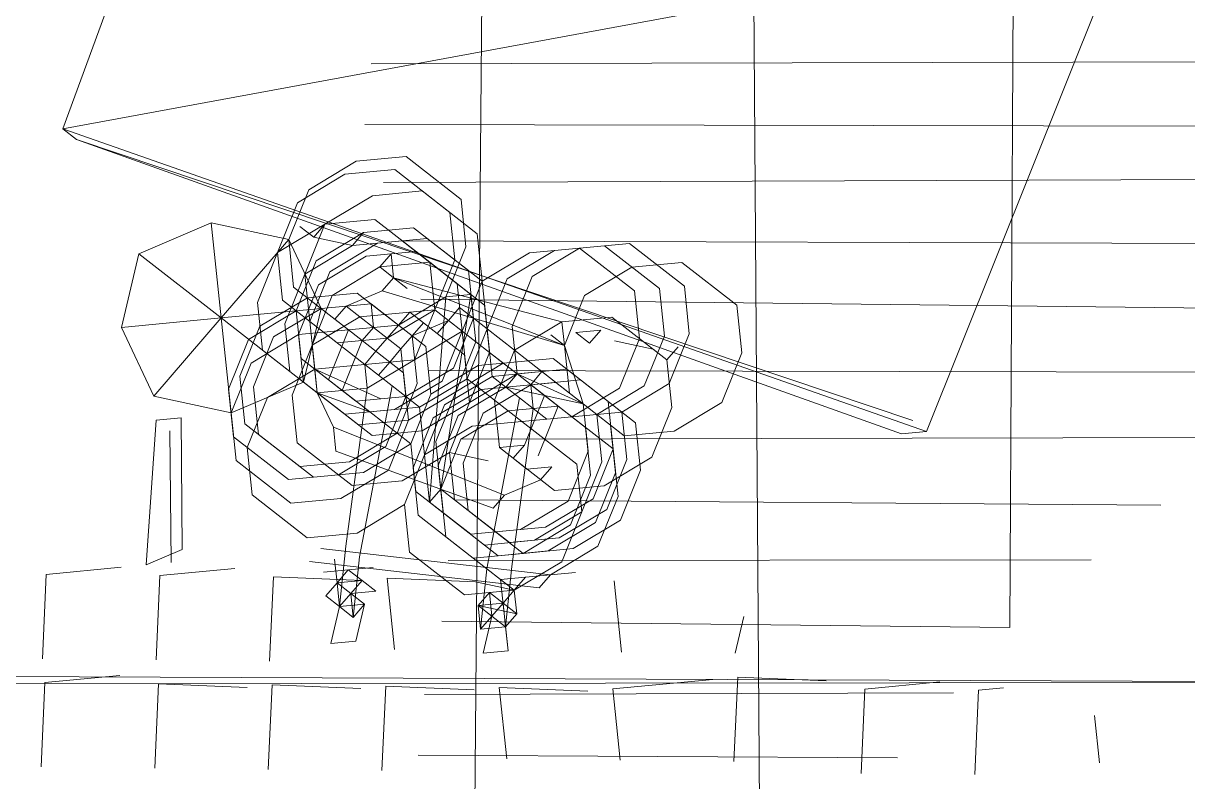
# Paper-space layout '01 Roof Support Layout' of a CAD drawing. Header units: millimetres. Extents: x 5 to 415, y 7 to 290.
# Drawn here: x 122.051 to 126.245, y 126.633 to 129.366 of the extents above; entities that cross this region are included whole.
import ezdxf

# ---------------------------------------------------------------- set-up
doc = ezdxf.new("R2010")
doc.units = ezdxf.units.MM
doc.layers.add('GA_REFERENCE', color=253, linetype='Continuous')

# ---------------------------------------------------------------- blocks, each defined once
blk = doc.blocks.new('SHEET_01_ROOF')
at = {"layer": 'GA_REFERENCE', "lineweight": 5}
for p, q in [((124.6684, 131.3792), (124.7043, 126.2398)), ((125.6259, 131.3399), (125.6042, 127.1891)), ((123.7198, 131.3329), (123.67, 125.71)), ((122.8652, 130.8201), (122.1938, 128.9848)), ((122.1938, 128.9848), (122.8652, 130.8201)), ((122.8652, 130.8201), (122.1938, 128.9848)), ((126.0245, 129.6921), (122.1938, 128.9848)), ((126.0245, 129.6921), (122.1938, 128.9848)), ((125.3037, 127.8954), (126.0245, 129.6921)), ((125.3037, 127.8954), (126.0245, 129.6921)), ((125.3037, 127.8954), (126.0245, 129.6921)), ((127.5255, 129.2287), (123.3044, 129.2193)), ((127.323, 128.9935), (123.2817, 129.0011)), ((122.1938, 128.9848), (122.2433, 128.9463)), ((125.3037, 127.8954), (122.1938, 128.9848)), ((122.1938, 128.9848), (125.3037, 127.8954)), ((122.1938, 128.9848), (122.2433, 128.9463)), ((122.2433, 128.9463), (125.2138, 127.8869)), ((125.2138, 127.8869), (122.2433, 128.9463)), ((122.2433, 128.9463), (125.2543, 127.9339)), ((122.2433, 128.9463), (125.2138, 127.8869)), ((123.2501, 128.8685), (123.0792, 128.7659)), ((123.43, 128.8854), (123.2501, 128.8685)), ((123.6277, 128.7312), (123.43, 128.8854)), ((123.3895, 128.8384), (123.2096, 128.8214)), ((123.5872, 128.6842), (123.3895, 128.8384)), ((123.2096, 128.8214), (123.0387, 128.7188)), ((127.161, 128.8053), (123.349, 128.7913)), ((123.0792, 128.7659), (123.0071, 128.5862)), ((123.3085, 128.7443), (123.1376, 128.6417)), ((123.3085, 128.7443), (123.1376, 128.6417)), ((123.3085, 128.7443), (123.1376, 128.6417)), ((123.3085, 128.7443), (123.1376, 128.6417)), ((123.3085, 128.7443), (123.1376, 128.6417)), ((123.4883, 128.7613), (123.3085, 128.7443)), ((123.4883, 128.7613), (123.3085, 128.7443)), ((123.4883, 128.7613), (123.3085, 128.7443)), ((123.4883, 128.7613), (123.3085, 128.7443)), ((123.4883, 128.7613), (123.3085, 128.7443)), ((123.686, 128.6071), (123.4883, 128.7613)), ((123.686, 128.6071), (123.4883, 128.7613)), ((123.686, 128.6071), (123.4883, 128.7613)), ((123.686, 128.6071), (123.4883, 128.7613)), ((123.686, 128.6071), (123.4883, 128.7613)), ((123.0387, 128.7188), (122.9666, 128.5392)), ((123.6455, 128.56), (123.6277, 128.7312)), ((123.3174, 128.6587), (123.1376, 128.6417)), ((123.5151, 128.5045), (123.3174, 128.6587)), ((123.605, 128.513), (123.5872, 128.6842)), ((122.7285, 128.6463), (122.4677, 128.5353)), ((123.0071, 128.5862), (122.7285, 128.6463)), ((122.7285, 128.6463), (122.7641, 128.304)), ((122.7641, 128.304), (122.7285, 128.6463)), ((123.1376, 128.6417), (122.9666, 128.5392)), ((123.0971, 128.5946), (123.0476, 128.6332)), ((123.1376, 128.6417), (123.0655, 128.462)), ((123.1376, 128.6417), (123.0655, 128.462)), ((123.1376, 128.6417), (123.0655, 128.462)), ((123.1376, 128.6417), (123.0655, 128.462)), ((123.1376, 128.6417), (123.0655, 128.462)), ((123.1376, 128.6417), (123.0971, 128.5946)), ((123.4568, 128.6286), (123.2769, 128.6117)), ((123.6544, 128.4744), (123.4568, 128.6286)), ((122.7641, 128.304), (123.0071, 128.5862)), ((122.7641, 128.304), (123.0071, 128.5862)), ((123.0071, 128.5862), (123.025, 128.415)), ((123.0071, 128.5862), (123.1238, 128.3379)), ((123.2364, 128.5646), (123.0971, 128.5946)), ((123.2769, 128.6117), (123.106, 128.5091)), ((123.3264, 128.5731), (123.1554, 128.4705)), ((123.3264, 128.5731), (123.1554, 128.4705)), ((123.2769, 128.6117), (123.2364, 128.5646)), ((123.4163, 128.5816), (123.2364, 128.5646)), ((123.4163, 128.5816), (123.2364, 128.5646)), ((123.4163, 128.5816), (123.2364, 128.5646)), ((123.4163, 128.5816), (123.2364, 128.5646)), ((123.4163, 128.5816), (123.2364, 128.5646)), ((123.4163, 128.5816), (123.2364, 128.5646)), ((123.4163, 128.5816), (123.2364, 128.5646)), ((123.4163, 128.5816), (123.2364, 128.5646)), ((123.4163, 128.5816), (123.2364, 128.5646)), ((123.4163, 128.5816), (123.2364, 128.5646)), ((123.4163, 128.5816), (123.2364, 128.5646)), ((123.5062, 128.5901), (123.3264, 128.5731)), ((123.5062, 128.5901), (123.3264, 128.5731)), ((126.9585, 128.5702), (123.4163, 128.5816)), ((123.6139, 128.4274), (123.4163, 128.5816)), ((123.6139, 128.4274), (123.4163, 128.5816)), ((123.6139, 128.4274), (123.4163, 128.5816)), ((123.6139, 128.4274), (123.4163, 128.5816)), ((123.6139, 128.4274), (123.4163, 128.5816)), ((123.6139, 128.4274), (123.4163, 128.5816)), ((123.6139, 128.4274), (123.4163, 128.5816)), ((123.6139, 128.4274), (123.4163, 128.5816)), ((123.6139, 128.4274), (123.4163, 128.5816)), ((123.6139, 128.4274), (123.4163, 128.5816)), ((123.6139, 128.4274), (123.4163, 128.5816)), ((123.7038, 128.4359), (123.5062, 128.5901)), ((123.7038, 128.4359), (123.5062, 128.5901)), ((123.7038, 128.4359), (123.686, 128.6071)), ((123.7038, 128.4359), (123.686, 128.6071)), ((123.7038, 128.4359), (123.686, 128.6071)), ((123.7038, 128.4359), (123.686, 128.6071)), ((123.7038, 128.4359), (123.686, 128.6071)), ((124.2344, 128.5724), (124.0546, 128.5554)), ((124.2344, 128.5724), (124.0546, 128.5554)), ((124.2344, 128.5724), (124.0546, 128.5554)), ((124.432, 128.4182), (124.2344, 128.5724)), ((124.432, 128.4182), (124.2344, 128.5724)), ((124.432, 128.4182), (124.2344, 128.5724)), ((122.4045, 128.27), (122.4677, 128.5353)), ((122.4677, 128.5353), (122.7641, 128.304)), ((122.4677, 128.5353), (122.7641, 128.304)), ((122.9666, 128.5392), (122.8946, 128.3595)), ((122.9666, 128.5392), (122.9845, 128.368)), ((123.2364, 128.5646), (123.0655, 128.462)), ((123.2364, 128.5646), (123.0655, 128.462)), ((123.2364, 128.5646), (123.0655, 128.462)), ((123.2364, 128.5646), (123.0655, 128.462)), ((123.2364, 128.5646), (123.0655, 128.462)), ((123.2364, 128.5646), (123.0655, 128.462)), ((123.2364, 128.5646), (123.0655, 128.462)), ((123.2364, 128.5646), (123.0655, 128.462)), ((123.2364, 128.5646), (123.0655, 128.462)), ((123.2364, 128.5646), (123.0655, 128.462)), ((123.2364, 128.5646), (123.0655, 128.462)), ((123.4657, 128.543), (123.2858, 128.526)), ((123.4657, 128.543), (123.2858, 128.526)), ((123.4657, 128.543), (123.2858, 128.526)), ((123.4657, 128.543), (123.2858, 128.526)), ((123.4657, 128.543), (123.2858, 128.526)), ((123.4657, 128.543), (123.2858, 128.526)), ((123.4657, 128.543), (123.2858, 128.526)), ((123.4657, 128.543), (123.2858, 128.526)), ((123.3758, 128.5346), (123.3352, 128.4875)), ((123.3846, 128.4489), (123.3758, 128.5346)), ((123.6633, 128.3888), (123.4657, 128.543)), ((123.6633, 128.3888), (123.4657, 128.543)), ((123.6633, 128.3888), (123.4657, 128.543)), ((123.6633, 128.3888), (123.4657, 128.543)), ((123.6633, 128.3888), (123.4657, 128.543)), ((123.6633, 128.3888), (123.4657, 128.543)), ((123.6633, 128.3888), (123.4657, 128.543)), ((123.6633, 128.3888), (123.4657, 128.543)), ((123.5734, 128.3804), (123.6455, 128.56)), ((123.8747, 128.5384), (123.7038, 128.4359)), ((123.9646, 128.5469), (123.7937, 128.4444)), ((124.0546, 128.5554), (123.8747, 128.5384)), ((124.0546, 128.5554), (123.8837, 128.4528)), ((124.0546, 128.5554), (123.8837, 128.4528)), ((124.0546, 128.5554), (123.8837, 128.4528)), ((124.1445, 128.5639), (123.9646, 128.5469)), ((124.2522, 128.4012), (124.0546, 128.5554)), ((124.3421, 128.4097), (124.1445, 128.5639)), ((123.106, 128.5091), (123.0339, 128.3294)), ((123.2858, 128.526), (123.1149, 128.4235)), ((123.2858, 128.526), (123.1149, 128.4235)), ((123.2858, 128.526), (123.1149, 128.4235)), ((123.2858, 128.526), (123.1149, 128.4235)), ((123.2858, 128.526), (123.1149, 128.4235)), ((123.2858, 128.526), (123.1149, 128.4235)), ((123.2858, 128.526), (123.1149, 128.4235)), ((123.2858, 128.526), (123.1149, 128.4235)), ((123.3352, 128.4875), (123.1643, 128.3849)), ((123.5151, 128.5045), (123.3352, 128.4875)), ((123.3352, 128.4875), (123.3846, 128.4489)), ((123.5329, 128.3333), (123.5151, 128.5045)), ((123.7127, 128.3503), (123.5151, 128.5045)), ((123.5329, 128.3333), (123.605, 128.513)), ((124.4231, 128.5038), (124.2433, 128.4868)), ((124.6208, 128.3496), (124.4231, 128.5038)), ((123.0655, 128.462), (122.9934, 128.2824)), ((123.0655, 128.462), (122.9934, 128.2824)), ((123.0655, 128.462), (122.9934, 128.2824)), ((123.0655, 128.462), (122.9934, 128.2824)), ((123.0655, 128.462), (122.9934, 128.2824)), ((123.0655, 128.462), (122.9934, 128.2824)), ((123.0655, 128.462), (122.9934, 128.2824)), ((123.0655, 128.462), (122.9934, 128.2824)), ((123.0655, 128.462), (122.9934, 128.2824)), ((123.0655, 128.462), (122.9934, 128.2824)), ((123.0655, 128.462), (122.9934, 128.2824)), ((123.0655, 128.462), (123.0833, 128.2908)), ((123.0655, 128.462), (123.0833, 128.2908)), ((123.0655, 128.462), (123.0833, 128.2908)), ((123.0655, 128.462), (123.0833, 128.2908)), ((123.0655, 128.462), (123.0833, 128.2908)), ((123.1554, 128.4705), (123.0833, 128.2908)), ((123.1554, 128.4705), (123.0833, 128.2908)), ((123.3441, 128.4019), (123.3846, 128.4489)), ((123.3846, 128.4489), (123.4341, 128.4104)), ((124.0003, 128.2046), (123.3846, 128.4489)), ((123.9914, 128.2902), (123.3846, 128.4489)), ((123.6722, 128.3033), (123.6544, 128.4744)), ((123.8837, 128.4528), (123.8116, 128.2732)), ((123.8837, 128.4528), (123.8116, 128.2732)), ((123.8837, 128.4528), (123.8116, 128.2732)), ((124.2433, 128.4868), (124.0724, 128.3842)), ((123.025, 128.415), (123.2227, 128.2608)), ((123.1149, 128.4235), (123.0428, 128.2438)), ((123.1149, 128.4235), (123.0428, 128.2438)), ((123.1149, 128.4235), (123.0428, 128.2438)), ((123.1149, 128.4235), (123.0428, 128.2438)), ((123.1149, 128.4235), (123.0428, 128.2438)), ((123.1149, 128.4235), (123.0428, 128.2438)), ((123.1149, 128.4235), (123.0428, 128.2438)), ((123.1149, 128.4235), (123.0428, 128.2438)), ((123.6317, 128.2562), (123.6139, 128.4274)), ((123.6317, 128.2562), (123.6139, 128.4274)), ((123.6317, 128.2562), (123.6139, 128.4274)), ((123.6317, 128.2562), (123.6139, 128.4274)), ((123.6317, 128.2562), (123.6139, 128.4274)), ((123.6317, 128.2562), (123.6139, 128.4274)), ((123.6317, 128.2562), (123.6139, 128.4274)), ((123.6317, 128.2562), (123.6139, 128.4274)), ((123.6317, 128.2562), (123.6139, 128.4274)), ((123.6317, 128.2562), (123.6139, 128.4274)), ((123.6317, 128.2562), (123.6139, 128.4274)), ((123.7038, 128.4359), (123.6317, 128.2562)), ((123.6317, 128.2562), (123.7038, 128.4359)), ((123.6317, 128.2562), (123.7038, 128.4359)), ((123.6317, 128.2562), (123.7038, 128.4359)), ((123.6317, 128.2562), (123.7038, 128.4359)), ((123.6317, 128.2562), (123.7038, 128.4359)), ((123.7217, 128.2647), (123.7038, 128.4359)), ((123.7217, 128.2647), (123.7038, 128.4359)), ((123.7937, 128.4444), (123.7217, 128.2647)), ((124.36, 128.2385), (124.3421, 128.4097)), ((124.4499, 128.247), (124.432, 128.4182)), ((124.4499, 128.247), (124.432, 128.4182)), ((124.4499, 128.247), (124.432, 128.4182)), ((123.0744, 128.3764), (122.9035, 128.2739)), ((122.9845, 128.368), (123.1822, 128.2137)), ((123.2542, 128.3934), (123.0744, 128.3764)), ((123.1643, 128.3849), (123.0922, 128.2053)), ((123.2137, 128.3464), (123.3441, 128.4019)), ((123.4519, 128.2392), (123.2542, 128.3934)), ((124.0003, 128.2046), (123.3441, 128.4019)), ((123.4025, 128.2778), (123.5734, 128.3804)), ((126.756, 128.335), (123.4835, 128.3718)), ((123.5734, 128.3804), (123.5143, 127.6401)), ((123.5548, 127.6871), (123.6633, 128.3888)), ((123.5734, 128.3804), (123.6633, 128.3888)), ((123.6811, 128.2176), (123.6633, 128.3888)), ((123.6811, 128.2176), (123.6633, 128.3888)), ((123.6811, 128.2176), (123.6633, 128.3888)), ((123.6811, 128.2176), (123.6633, 128.3888)), ((123.6811, 128.2176), (123.6633, 128.3888)), ((123.6811, 128.2176), (123.6633, 128.3888)), ((123.6811, 128.2176), (123.6633, 128.3888)), ((123.6811, 128.2176), (123.6633, 128.3888)), ((124.0724, 128.3842), (124.0003, 128.2046)), ((124.27, 128.23), (124.2522, 128.4012)), ((123.1238, 128.3379), (122.7641, 128.304)), ((123.1238, 128.3379), (122.7641, 128.304)), ((123.0339, 128.3294), (122.863, 128.2268)), ((122.8946, 128.3595), (122.9124, 128.1883)), ((123.1238, 128.3379), (122.9529, 128.2353)), ((123.2137, 128.3464), (123.0339, 128.3294)), ((123.0339, 128.3294), (123.0517, 128.1582)), ((123.0607, 128.0726), (123.1238, 128.3379)), ((123.3036, 128.3549), (123.1238, 128.3379)), ((123.1732, 128.2993), (123.2137, 128.3464)), ((123.3126, 128.2693), (123.2137, 128.3464)), ((123.4114, 128.1922), (123.2137, 128.3464)), ((123.443, 128.3248), (123.2632, 128.3078)), ((123.5013, 128.2006), (123.3036, 128.3549)), ((123.3036, 128.3549), (123.3126, 128.2693)), ((123.362, 128.2307), (123.5329, 128.3333)), ((123.443, 128.3248), (123.4025, 128.2778)), ((123.5329, 128.3333), (123.443, 128.3248)), ((123.6406, 128.1706), (123.443, 128.3248)), ((123.4608, 128.1536), (123.5329, 128.3333)), ((123.5823, 128.2947), (123.5329, 128.3333)), ((123.6228, 128.3418), (123.5823, 128.2947)), ((123.6722, 128.3033), (123.6228, 128.3418)), ((123.7305, 128.1791), (123.7127, 128.3503)), ((124.6386, 128.1784), (124.6208, 128.3496)), ((122.7641, 128.304), (122.4045, 128.27)), ((122.7641, 128.304), (122.4045, 128.27)), ((122.5212, 128.0218), (122.7641, 128.304)), ((122.7641, 128.304), (122.5212, 128.0218)), ((122.7641, 128.304), (123.0607, 128.0726)), ((122.7998, 127.9616), (122.7641, 128.304)), ((122.7998, 127.9616), (122.7641, 128.304)), ((122.7641, 128.304), (123.0607, 128.0726)), ((122.9934, 128.2824), (123.0113, 128.1112)), ((122.9934, 128.2824), (123.0113, 128.1112)), ((122.9934, 128.2824), (123.0113, 128.1112)), ((122.9934, 128.2824), (123.0113, 128.1112)), ((122.9934, 128.2824), (123.0113, 128.1112)), ((122.9934, 128.2824), (123.0113, 128.1112)), ((122.9934, 128.2824), (123.0113, 128.1112)), ((122.9934, 128.2824), (123.0113, 128.1112)), ((122.9934, 128.2824), (123.0113, 128.1112)), ((122.9934, 128.2824), (123.0113, 128.1112)), ((122.9934, 128.2824), (123.0113, 128.1112)), ((123.0833, 128.2908), (123.1012, 128.1197)), ((123.0833, 128.2908), (123.1012, 128.1197)), ((123.0833, 128.2908), (123.281, 128.1366)), ((123.0833, 128.2908), (123.281, 128.1366)), ((123.0833, 128.2908), (123.281, 128.1366)), ((123.0833, 128.2908), (123.281, 128.1366)), ((123.0833, 128.2908), (123.281, 128.1366)), ((123.2632, 128.3078), (123.0922, 128.2053)), ((123.2721, 128.2222), (123.1732, 128.2993)), ((123.2227, 128.2608), (123.4025, 128.2778)), ((123.4025, 128.2778), (123.362, 128.2307)), ((123.5823, 128.2947), (123.4519, 128.2392)), ((123.4924, 128.2862), (123.4519, 128.2392)), ((123.5418, 128.2477), (123.4924, 128.2862)), ((123.5823, 128.2947), (123.5418, 128.2477)), ((123.6317, 128.2562), (123.5823, 128.2947)), ((123.6001, 128.1235), (123.6722, 128.3033)), ((123.7217, 128.2647), (123.6722, 128.3033)), ((123.9914, 128.2902), (123.8205, 128.1876)), ((123.9914, 128.2902), (123.8205, 128.1876)), ((124.1712, 128.3071), (123.9914, 128.2902)), ((124.1712, 128.3071), (123.9914, 128.2902)), ((124.0003, 128.2046), (123.9914, 128.2902)), ((124.3689, 128.1529), (124.1712, 128.3071)), ((124.3689, 128.1529), (124.1712, 128.3071)), ((122.4045, 128.27), (122.5212, 128.0218)), ((122.9035, 128.2739), (122.8314, 128.0942)), ((123.0428, 128.2438), (122.8719, 128.1413)), ((123.0428, 128.2438), (122.8719, 128.1413)), ((123.0428, 128.2438), (122.8719, 128.1413)), ((123.0428, 128.2438), (122.8719, 128.1413)), ((123.2227, 128.2608), (123.0428, 128.2438)), ((123.2227, 128.2608), (123.0428, 128.2438)), ((123.2227, 128.2608), (123.0428, 128.2438)), ((123.2227, 128.2608), (123.0428, 128.2438)), ((123.0428, 128.2438), (123.0607, 128.0726)), ((123.0428, 128.2438), (123.0607, 128.0726)), ((123.0428, 128.2438), (123.0607, 128.0726)), ((123.0428, 128.2438), (123.0607, 128.0726)), ((123.0428, 128.2438), (123.0607, 128.0726)), ((123.0428, 128.2438), (123.0607, 128.0726)), ((123.0428, 128.2438), (123.0607, 128.0726)), ((123.0428, 128.2438), (123.0607, 128.0726)), ((123.2227, 128.2608), (123.1506, 128.0811)), ((123.4203, 128.1066), (123.2227, 128.2608)), ((123.4203, 128.1066), (123.2227, 128.2608)), ((123.4203, 128.1066), (123.2227, 128.2608)), ((123.4203, 128.1066), (123.2227, 128.2608)), ((123.3126, 128.2693), (123.2721, 128.2222)), ((123.3126, 128.2693), (123.3126, 128.2693)), ((123.3126, 128.2693), (123.362, 128.2307)), ((123.4519, 128.2392), (123.4114, 128.1922)), ((123.4697, 128.068), (123.4519, 128.2392)), ((123.4608, 128.1536), (123.6317, 128.2562)), ((123.4608, 128.1536), (123.6317, 128.2562)), ((123.4608, 128.1536), (123.6317, 128.2562)), ((123.4608, 128.1536), (123.6317, 128.2562)), ((123.4608, 128.1536), (123.6317, 128.2562)), ((123.5596, 128.0765), (123.6317, 128.2562)), ((123.5596, 128.0765), (123.6317, 128.2562)), ((123.5596, 128.0765), (123.6317, 128.2562)), ((123.5596, 128.0765), (123.6317, 128.2562)), ((123.5596, 128.0765), (123.6317, 128.2562)), ((123.5596, 128.0765), (123.6317, 128.2562)), ((123.5596, 128.0765), (123.6317, 128.2562)), ((123.5596, 128.0765), (123.6317, 128.2562)), ((123.5596, 128.0765), (123.6317, 128.2562)), ((123.5596, 128.0765), (123.6317, 128.2562)), ((123.5596, 128.0765), (123.6317, 128.2562)), ((123.6317, 128.2562), (123.6495, 128.085)), ((123.6811, 128.2176), (123.6317, 128.2562)), ((123.6495, 128.085), (123.7217, 128.2647)), ((123.6495, 128.085), (123.7217, 128.2647)), ((123.7217, 128.2647), (123.7395, 128.0935)), ((123.7711, 128.2261), (123.7217, 128.2647)), ((123.8116, 128.2732), (123.8294, 128.102)), ((123.8116, 128.2732), (123.8294, 128.102)), ((123.8116, 128.2732), (123.8294, 128.102)), ((123.9509, 128.2431), (124.0003, 128.2046)), ((124.1307, 128.2601), (124.0408, 128.2516)), ((124.0408, 128.2516), (124.0902, 128.2131)), ((124.0902, 128.2131), (124.1307, 128.2601)), ((124.2879, 128.0588), (124.36, 128.2385)), ((124.3778, 128.0673), (124.4499, 128.247)), ((124.3778, 128.0673), (124.4499, 128.247)), ((124.3778, 128.0673), (124.4499, 128.247)), ((122.863, 128.2268), (122.7909, 128.0472)), ((122.9529, 128.2353), (122.8808, 128.0557)), ((123.0922, 128.2053), (123.0202, 128.0256)), ((123.0922, 128.2053), (123.1101, 128.0341)), ((123.1822, 128.2137), (123.362, 128.2307)), ((123.2, 128.0426), (123.2721, 128.2222)), ((123.362, 128.2307), (123.2721, 128.2222)), ((123.362, 128.2307), (123.3215, 128.1837)), ((123.5191, 128.0295), (123.5013, 128.2006)), ((123.609, 128.038), (123.6811, 128.2176)), ((123.609, 128.038), (123.6811, 128.2176)), ((123.609, 128.038), (123.6811, 128.2176)), ((123.609, 128.038), (123.6811, 128.2176)), ((123.609, 128.038), (123.6811, 128.2176)), ((123.609, 128.038), (123.6811, 128.2176)), ((123.609, 128.038), (123.6811, 128.2176)), ((123.609, 128.038), (123.6811, 128.2176)), ((123.7305, 128.1791), (123.6811, 128.2176)), ((123.8205, 128.1876), (123.7711, 128.2261)), ((124.0003, 128.2046), (124.0676, 127.9948)), ((124.0003, 128.2046), (124.0181, 128.0334)), ((124.3195, 128.1915), (124.1801, 128.2215)), ((124.198, 128.0504), (124.27, 128.23)), ((124.4094, 128.2), (124.3689, 128.1529)), ((122.9124, 128.1883), (123.1101, 128.0341)), ((123.0517, 128.1582), (123.2494, 128.004)), ((123.3215, 128.1837), (123.281, 128.1366)), ((123.281, 128.1366), (123.4608, 128.1536)), ((123.281, 128.1366), (123.4608, 128.1536)), ((123.281, 128.1366), (123.4608, 128.1536)), ((123.281, 128.1366), (123.4608, 128.1536)), ((123.281, 128.1366), (123.4608, 128.1536)), ((123.2899, 128.0511), (123.4608, 128.1536)), ((123.4114, 128.1922), (123.3709, 128.1451)), ((123.4292, 128.021), (123.4114, 128.1922)), ((123.6585, 127.9994), (123.6406, 128.1706)), ((123.6585, 127.9994), (123.7305, 128.1791)), ((123.7305, 128.1791), (123.8294, 128.102)), ((123.7799, 128.1405), (123.7305, 128.1791)), ((123.8205, 128.1876), (123.7484, 128.0079)), ((123.8205, 128.1876), (123.7484, 128.0079)), ((123.9598, 128.1575), (123.7799, 128.1405)), ((123.9598, 128.1575), (123.7799, 128.1405)), ((123.9598, 128.1575), (123.7799, 128.1405)), ((123.8699, 128.149), (123.8205, 128.1876)), ((124.1575, 128.0033), (123.9598, 128.1575)), ((124.1575, 128.0033), (123.9598, 128.1575)), ((124.1575, 128.0033), (123.9598, 128.1575)), ((124.3689, 128.1529), (124.3195, 128.1915)), ((124.3867, 127.9817), (124.3689, 128.1529)), ((124.3867, 127.9817), (124.3689, 128.1529)), ((124.5665, 127.9987), (124.6386, 128.1784)), ((122.8719, 128.1413), (122.7998, 127.9616)), ((122.8719, 128.1413), (122.7998, 127.9616)), ((122.8719, 128.1413), (122.7998, 127.9616)), ((122.8719, 128.1413), (122.7998, 127.9616)), ((123.1012, 128.1197), (122.9303, 128.0171)), ((123.0113, 128.1112), (123.2089, 127.957)), ((123.0113, 128.1112), (123.2089, 127.957)), ((123.0113, 128.1112), (123.2089, 127.957)), ((123.0113, 128.1112), (123.2089, 127.957)), ((123.0113, 128.1112), (123.2089, 127.957)), ((123.0113, 128.1112), (123.2089, 127.957)), ((123.0113, 128.1112), (123.2089, 127.957)), ((123.0113, 128.1112), (123.2089, 127.957)), ((123.0113, 128.1112), (123.2089, 127.957)), ((123.0113, 128.1112), (123.2089, 127.957)), ((123.0113, 128.1112), (123.2089, 127.957)), ((123.281, 128.1366), (123.1012, 128.1197)), ((123.1012, 128.1197), (123.2988, 127.9655)), ((123.1012, 128.1197), (123.2988, 127.9655)), ((123.1012, 128.1197), (123.3393, 128.0125)), ((123.1101, 128.0341), (123.1012, 128.1197)), ((123.4786, 127.9824), (123.281, 128.1366)), ((123.281, 128.1366), (123.2899, 128.0511)), ((123.3709, 128.1451), (123.3304, 128.0981)), ((123.4292, 128.021), (123.6001, 128.1235)), ((126.6435, 128.1083), (123.5102, 128.1151)), ((123.69, 128.132), (123.5191, 128.0295)), ((123.69, 128.132), (123.5191, 128.0295)), ((123.69, 128.132), (123.5191, 128.0295)), ((123.69, 128.132), (123.5191, 128.0295)), ((123.69, 128.132), (123.5191, 128.0295)), ((123.69, 128.132), (123.5191, 128.0295)), ((123.69, 128.132), (123.5191, 128.0295)), ((123.7799, 128.1405), (123.609, 128.038)), ((123.7799, 128.1405), (123.609, 128.038)), ((123.7799, 128.1405), (123.609, 128.038)), ((123.8699, 128.149), (123.69, 128.132)), ((123.8699, 128.149), (123.69, 128.132)), ((123.8699, 128.149), (123.69, 128.132)), ((123.8699, 128.149), (123.69, 128.132)), ((123.8699, 128.149), (123.69, 128.132)), ((123.8699, 128.149), (123.69, 128.132)), ((123.8699, 128.149), (123.69, 128.132)), ((123.9193, 128.1105), (123.7395, 128.0935)), ((123.9193, 128.1105), (123.7395, 128.0935)), ((123.9193, 128.1105), (123.7395, 128.0935)), ((123.9193, 128.1105), (123.7395, 128.0935)), ((123.9193, 128.1105), (123.7395, 128.0935)), ((123.9193, 128.1105), (123.7395, 128.0935)), ((123.9193, 128.1105), (123.7395, 128.0935)), ((123.8294, 128.102), (123.7799, 128.1405)), ((124.0092, 128.119), (123.8294, 128.102)), ((124.0676, 127.9948), (123.8699, 128.149)), ((124.0676, 127.9948), (123.8699, 128.149)), ((124.0676, 127.9948), (123.8699, 128.149)), ((124.0676, 127.9948), (123.8699, 128.149)), ((124.0676, 127.9948), (123.8699, 128.149)), ((124.0676, 127.9948), (123.8699, 128.149)), ((124.0676, 127.9948), (123.8699, 128.149)), ((123.9193, 128.1105), (123.8699, 128.149)), ((123.8788, 128.0634), (123.9193, 128.1105)), ((124.117, 127.9563), (123.9193, 128.1105)), ((124.117, 127.9563), (123.9193, 128.1105)), ((124.117, 127.9563), (123.9193, 128.1105)), ((124.117, 127.9563), (123.9193, 128.1105)), ((124.117, 127.9563), (123.9193, 128.1105)), ((124.117, 127.9563), (123.9193, 128.1105)), ((124.117, 127.9563), (123.9193, 128.1105)), ((124.2069, 127.9648), (124.0092, 128.119)), ((123.0607, 128.0726), (122.7998, 127.9616)), ((122.8314, 128.0942), (122.8493, 127.923)), ((123.0607, 128.0726), (123.2583, 127.9184)), ((123.0607, 128.0726), (123.2583, 127.9184)), ((123.0607, 128.0726), (123.2583, 127.9184)), ((123.0607, 128.0726), (123.2583, 127.9184)), ((123.0607, 128.0726), (123.2583, 127.9184)), ((123.0607, 128.0726), (123.2583, 127.9184)), ((123.0607, 128.0726), (123.2583, 127.9184)), ((123.0607, 128.0726), (123.2583, 127.9184)), ((123.3304, 128.0981), (123.3798, 128.0595)), ((123.3887, 127.9739), (123.5596, 128.0765)), ((123.3887, 127.9739), (123.5596, 128.0765)), ((123.3887, 127.9739), (123.5596, 128.0765)), ((123.3887, 127.9739), (123.5596, 128.0765)), ((123.3887, 127.9739), (123.5596, 128.0765)), ((123.3887, 127.9739), (123.5596, 128.0765)), ((123.3887, 127.9739), (123.5596, 128.0765)), ((123.3887, 127.9739), (123.5596, 128.0765)), ((123.3887, 127.9739), (123.5596, 128.0765)), ((123.3887, 127.9739), (123.5596, 128.0765)), ((123.3887, 127.9739), (123.5596, 128.0765)), ((123.3976, 127.8884), (123.4697, 128.068)), ((123.4381, 127.9354), (123.4203, 128.1066)), ((123.4381, 127.9354), (123.4203, 128.1066)), ((123.4381, 127.9354), (123.4203, 128.1066)), ((123.4381, 127.9354), (123.4203, 128.1066)), ((123.4786, 127.9824), (123.6495, 128.085)), ((123.4786, 127.9824), (123.6495, 128.085)), ((123.7395, 128.0935), (123.5685, 127.9909)), ((123.7395, 128.0935), (123.5685, 127.9909)), ((123.7395, 128.0935), (123.5685, 127.9909)), ((123.7395, 128.0935), (123.5685, 127.9909)), ((123.7395, 128.0935), (123.5685, 127.9909)), ((123.7395, 128.0935), (123.5685, 127.9909)), ((123.7395, 128.0935), (123.5685, 127.9909)), ((123.6495, 128.085), (123.8472, 127.9308)), ((123.8294, 128.102), (123.6585, 127.9994)), ((123.7395, 128.0935), (123.9371, 127.9393)), ((123.7889, 128.0549), (123.8294, 128.102)), ((123.7889, 128.0549), (123.8294, 128.102)), ((123.9687, 128.0719), (123.7889, 128.0549)), ((123.9687, 128.0719), (123.7889, 128.0549)), ((123.9687, 128.0719), (123.7889, 128.0549)), ((123.9687, 128.0719), (123.7889, 128.0549)), ((123.9687, 128.0719), (123.7889, 128.0549)), ((123.9687, 128.0719), (123.7889, 128.0549)), ((123.9687, 128.0719), (123.7889, 128.0549)), ((123.8294, 128.102), (124.0676, 127.9948)), ((123.8294, 128.102), (124.027, 127.9478)), ((123.8294, 128.102), (124.027, 127.9478)), ((123.8294, 128.102), (124.027, 127.9478)), ((124.0586, 128.0804), (123.8788, 128.0634)), ((124.1664, 127.9177), (123.9687, 128.0719)), ((124.1664, 127.9177), (123.9687, 128.0719)), ((124.1664, 127.9177), (123.9687, 128.0719)), ((124.1664, 127.9177), (123.9687, 128.0719)), ((124.1664, 127.9177), (123.9687, 128.0719)), ((124.1664, 127.9177), (123.9687, 128.0719)), ((124.1664, 127.9177), (123.9687, 128.0719)), ((124.2563, 127.9262), (124.0586, 128.0804)), ((122.7909, 128.0472), (122.8088, 127.876)), ((122.8808, 128.0557), (122.8987, 127.8845)), ((123.1101, 128.0341), (123.2899, 128.0511)), ((123.1101, 128.0341), (123.3077, 127.8799)), ((123.1684, 127.9099), (123.1101, 128.0341)), ((123.2988, 127.9655), (123.1101, 128.0341)), ((123.213, 127.482), (123.2899, 128.0511)), ((123.2624, 127.4435), (123.3798, 128.0595)), ((123.4381, 127.9354), (123.609, 128.038)), ((123.4381, 127.9354), (123.609, 128.038)), ((123.4381, 127.9354), (123.609, 128.038)), ((123.4381, 127.9354), (123.609, 128.038)), ((123.4381, 127.9354), (123.609, 128.038)), ((123.4381, 127.9354), (123.609, 128.038)), ((123.4381, 127.9354), (123.609, 128.038)), ((123.4381, 127.9354), (123.609, 128.038)), ((123.4471, 127.8498), (123.5191, 128.0295)), ((123.5191, 128.0295), (123.4471, 127.8498)), ((123.5191, 128.0295), (123.4471, 127.8498)), ((123.5191, 128.0295), (123.4471, 127.8498)), ((123.5191, 128.0295), (123.4471, 127.8498)), ((123.5191, 128.0295), (123.4471, 127.8498)), ((123.5191, 128.0295), (123.4471, 127.8498)), ((123.5191, 128.0295), (123.4471, 127.8498)), ((123.699, 128.0464), (123.528, 127.9439)), ((123.609, 128.038), (123.537, 127.8583)), ((123.609, 128.038), (123.537, 127.8583)), ((123.609, 128.038), (123.537, 127.8583)), ((123.7889, 128.0549), (123.618, 127.9524)), ((123.7889, 128.0549), (123.618, 127.9524)), ((123.7889, 128.0549), (123.618, 127.9524)), ((123.7889, 128.0549), (123.618, 127.9524)), ((123.7889, 128.0549), (123.618, 127.9524)), ((123.7889, 128.0549), (123.618, 127.9524)), ((123.7889, 128.0549), (123.618, 127.9524)), ((123.8788, 128.0634), (123.699, 128.0464)), ((123.8788, 128.0634), (123.7079, 127.9609)), ((124.0676, 127.9948), (123.7889, 128.0549)), ((123.8383, 128.0164), (123.7889, 128.0549)), ((124.0764, 127.9092), (123.8788, 128.0634)), ((123.8877, 127.9778), (123.8788, 128.0634)), ((124.0181, 128.0334), (124.2158, 127.8792)), ((124.027, 127.9478), (124.198, 128.0504)), ((124.117, 127.9563), (124.2879, 128.0588)), ((124.2069, 127.9648), (124.3778, 128.0673)), ((124.2069, 127.9648), (124.3778, 128.0673)), ((124.2069, 127.9648), (124.3778, 128.0673)), ((122.5212, 128.0218), (122.7998, 127.9616)), ((122.9303, 128.0171), (122.8582, 127.8375)), ((123.0202, 128.0256), (123.038, 127.8544)), ((123.2494, 128.004), (123.4292, 128.021)), ((123.3571, 127.8413), (123.4292, 128.021)), ((123.4876, 127.8968), (123.6585, 127.9994)), ((123.5685, 127.9909), (123.4965, 127.8113)), ((123.5685, 127.9909), (123.4965, 127.8113)), ((123.5685, 127.9909), (123.4965, 127.8113)), ((123.5685, 127.9909), (123.4965, 127.8113)), ((123.5685, 127.9909), (123.4965, 127.8113)), ((123.5685, 127.9909), (123.4965, 127.8113)), ((123.5685, 127.9909), (123.4965, 127.8113)), ((123.6585, 127.9994), (123.5864, 127.8197)), ((123.5864, 127.8197), (123.6585, 127.9994)), ((123.8383, 128.0164), (123.7209, 127.4003)), ((123.7484, 128.0079), (123.7662, 127.8367)), ((123.7484, 128.0079), (123.7662, 127.8367)), ((123.9776, 127.9863), (123.7978, 127.9693)), ((123.9776, 127.9863), (123.7978, 127.9693)), ((123.9776, 127.9863), (123.7978, 127.9693)), ((123.9282, 128.0249), (123.8561, 127.8452)), ((123.9055, 127.8066), (123.9776, 127.9863)), ((124.1753, 127.8321), (123.9776, 127.9863)), ((124.1753, 127.8321), (123.9776, 127.9863)), ((124.1753, 127.8321), (123.9776, 127.9863)), ((124.0853, 127.8236), (124.0676, 127.9948)), ((124.0853, 127.8236), (124.0676, 127.9948)), ((124.0853, 127.8236), (124.0676, 127.9948)), ((124.0853, 127.8236), (124.0676, 127.9948)), ((124.0853, 127.8236), (124.0676, 127.9948)), ((124.0853, 127.8236), (124.0676, 127.9948)), ((124.0853, 127.8236), (124.0676, 127.9948)), ((124.1753, 127.8321), (124.1575, 128.0033)), ((124.1753, 127.8321), (124.1575, 128.0033)), ((124.1753, 127.8321), (124.1575, 128.0033)), ((124.3956, 127.8962), (124.5665, 127.9987)), ((122.5301, 127.9361), (122.62, 127.9446)), ((122.6241, 127.4696), (122.62, 127.9446)), ((122.7998, 127.9616), (122.8177, 127.7904)), ((122.7998, 127.9616), (122.8177, 127.7904)), ((122.7998, 127.9616), (122.8177, 127.7904)), ((122.7998, 127.9616), (122.8177, 127.7904)), ((123.2089, 127.957), (123.3887, 127.9739)), ((123.2089, 127.957), (123.3887, 127.9739)), ((123.2089, 127.957), (123.3887, 127.9739)), ((123.2089, 127.957), (123.3887, 127.9739)), ((123.2089, 127.957), (123.3887, 127.9739)), ((123.2089, 127.957), (123.3887, 127.9739)), ((123.2089, 127.957), (123.3887, 127.9739)), ((123.2089, 127.957), (123.3887, 127.9739)), ((123.2089, 127.957), (123.3887, 127.9739)), ((123.2089, 127.957), (123.3887, 127.9739)), ((123.2089, 127.957), (123.3887, 127.9739)), ((123.2988, 127.9655), (123.4786, 127.9824)), ((123.2988, 127.9655), (123.4786, 127.9824)), ((123.4471, 127.8498), (123.2988, 127.9655)), ((123.528, 127.9439), (123.456, 127.7642)), ((123.4965, 127.8113), (123.4786, 127.9824)), ((123.618, 127.9524), (123.5459, 127.7727)), ((123.618, 127.9524), (123.5459, 127.7727)), ((123.618, 127.9524), (123.5459, 127.7727)), ((123.618, 127.9524), (123.5459, 127.7727)), ((123.618, 127.9524), (123.5459, 127.7727)), ((123.618, 127.9524), (123.5459, 127.7727)), ((123.618, 127.9524), (123.5459, 127.7727)), ((123.7978, 127.9693), (123.6269, 127.8668)), ((123.7978, 127.9693), (123.6269, 127.8668)), ((123.7978, 127.9693), (123.6269, 127.8668)), ((123.7079, 127.9609), (123.6358, 127.7812)), ((123.8877, 127.9778), (123.8108, 127.4088)), ((123.8472, 127.9308), (124.027, 127.9478)), ((123.9371, 127.9393), (124.117, 127.9563)), ((124.027, 127.9478), (124.2069, 127.9648)), ((124.027, 127.9478), (124.2069, 127.9648)), ((124.027, 127.9478), (124.2069, 127.9648)), ((124.1348, 127.7851), (124.117, 127.9563)), ((124.1348, 127.7851), (124.117, 127.9563)), ((124.1348, 127.7851), (124.117, 127.9563)), ((124.1348, 127.7851), (124.117, 127.9563)), ((124.1348, 127.7851), (124.117, 127.9563)), ((124.1348, 127.7851), (124.117, 127.9563)), ((124.1348, 127.7851), (124.117, 127.9563)), ((124.2247, 127.7935), (124.2069, 127.9648)), ((124.3146, 127.8021), (124.3867, 127.9817)), ((124.3146, 127.8021), (124.3867, 127.9817)), ((122.4937, 127.4141), (122.5301, 127.9361)), ((122.8493, 127.923), (123.0469, 127.7688)), ((123.1773, 127.8244), (123.1684, 127.9099)), ((123.1684, 127.9099), (123.784, 127.6655)), ((123.2583, 127.9184), (123.4381, 127.9354)), ((123.2583, 127.9184), (123.4381, 127.9354)), ((123.2583, 127.9184), (123.4381, 127.9354)), ((123.2583, 127.9184), (123.4381, 127.9354)), ((123.2583, 127.9184), (123.4381, 127.9354)), ((123.2583, 127.9184), (123.4381, 127.9354)), ((123.2583, 127.9184), (123.4381, 127.9354)), ((123.2583, 127.9184), (123.4381, 127.9354)), ((123.3661, 127.7557), (123.4381, 127.9354)), ((123.3661, 127.7557), (123.4381, 127.9354)), ((123.3661, 127.7557), (123.4381, 127.9354)), ((123.3661, 127.7557), (123.4381, 127.9354)), ((123.6674, 127.9138), (123.4965, 127.8113)), ((123.8472, 127.9308), (123.6674, 127.9138)), ((124.0448, 127.7766), (123.8472, 127.9308)), ((124.0943, 127.738), (124.0764, 127.9092)), ((124.1842, 127.7465), (124.1664, 127.9177)), ((124.1842, 127.7465), (124.1664, 127.9177)), ((124.1842, 127.7465), (124.1664, 127.9177)), ((124.1842, 127.7465), (124.1664, 127.9177)), ((124.1842, 127.7465), (124.1664, 127.9177)), ((124.1842, 127.7465), (124.1664, 127.9177)), ((124.1842, 127.7465), (124.1664, 127.9177)), ((124.2741, 127.755), (124.2563, 127.9262)), ((122.5795, 127.8976), (122.5836, 127.4226)), ((122.8088, 127.876), (123.0064, 127.7218)), ((122.8987, 127.8845), (123.0963, 127.7303)), ((123.2267, 127.7858), (123.3976, 127.8884)), ((123.3077, 127.8799), (123.4876, 127.8968)), ((123.537, 127.8583), (123.5548, 127.6871)), ((123.537, 127.8583), (123.5548, 127.6871)), ((123.537, 127.8583), (123.5548, 127.6871)), ((123.6269, 127.8668), (123.5548, 127.6871)), ((123.6269, 127.8668), (123.5548, 127.6871)), ((123.6269, 127.8668), (123.5548, 127.6871)), ((126.4409, 127.8731), (123.6269, 127.8668)), ((124.2158, 127.8792), (124.3956, 127.8962)), ((125.2138, 127.8869), (125.3037, 127.8954)), ((125.2138, 127.8869), (125.3037, 127.8954)), ((122.8582, 127.8375), (122.876, 127.6663)), ((123.038, 127.8544), (123.2357, 127.7002)), ((123.7435, 127.6185), (123.1773, 127.8244)), ((123.1862, 127.7388), (123.3571, 127.8413)), ((123.2761, 127.7473), (123.4471, 127.8498)), ((123.4155, 127.7172), (123.5864, 127.8197)), ((123.4471, 127.8498), (123.4649, 127.6786)), ((123.4471, 127.8498), (123.4649, 127.6786)), ((123.4471, 127.8498), (123.4649, 127.6786)), ((123.4471, 127.8498), (123.4649, 127.6786)), ((123.4471, 127.8498), (123.4649, 127.6786)), ((123.4471, 127.8498), (123.4649, 127.6786)), ((123.4471, 127.8498), (123.4649, 127.6786)), ((123.5864, 127.8197), (123.6042, 127.6486)), ((123.5864, 127.8197), (123.7257, 127.7897)), ((123.8561, 127.8452), (123.7662, 127.8367)), ((123.7662, 127.8367), (123.9639, 127.6825)), ((123.7662, 127.8367), (123.9639, 127.6825)), ((123.7662, 127.8367), (123.8156, 127.7982)), ((123.8156, 127.7982), (123.8561, 127.8452)), ((123.8156, 127.7982), (123.8561, 127.8452)), ((124.0133, 127.644), (124.0853, 127.8236)), ((124.0133, 127.644), (124.0853, 127.8236)), ((124.0133, 127.644), (124.0853, 127.8236)), ((124.0133, 127.644), (124.0853, 127.8236)), ((124.0133, 127.644), (124.0853, 127.8236)), ((124.0133, 127.644), (124.0853, 127.8236)), ((124.0133, 127.644), (124.0853, 127.8236)), ((124.1032, 127.6524), (124.1753, 127.8321)), ((124.1032, 127.6524), (124.1753, 127.8321)), ((124.1032, 127.6524), (124.1753, 127.8321)), ((124.1931, 127.6609), (124.1753, 127.8321)), ((124.1931, 127.6609), (124.1753, 127.8321)), ((124.1931, 127.6609), (124.1753, 127.8321)), ((122.8177, 127.7904), (123.0153, 127.6362)), ((122.8177, 127.7904), (123.0153, 127.6362)), ((122.8177, 127.7904), (123.0153, 127.6362)), ((122.8177, 127.7904), (123.0153, 127.6362)), ((123.0469, 127.7688), (123.2267, 127.7858)), ((123.4965, 127.8113), (123.4244, 127.6316)), ((123.4244, 127.6316), (123.4965, 127.8113)), ((123.4965, 127.8113), (123.5143, 127.6401)), ((123.4965, 127.8113), (123.5143, 127.6401)), ((123.4965, 127.8113), (123.5143, 127.6401)), ((123.4965, 127.8113), (123.5143, 127.6401)), ((123.4965, 127.8113), (123.5143, 127.6401)), ((123.4965, 127.8113), (123.5143, 127.6401)), ((123.4965, 127.8113), (123.5143, 127.6401)), ((123.6358, 127.7812), (123.6536, 127.61)), ((123.865, 127.7596), (123.8156, 127.7982)), ((124.0627, 127.6054), (124.0448, 127.7766)), ((124.0627, 127.6054), (124.1348, 127.7851)), ((124.0627, 127.6054), (124.1348, 127.7851)), ((124.0627, 127.6054), (124.1348, 127.7851)), ((124.0627, 127.6054), (124.1348, 127.7851)), ((124.0627, 127.6054), (124.1348, 127.7851)), ((124.0627, 127.6054), (124.1348, 127.7851)), ((124.0627, 127.6054), (124.1348, 127.7851)), ((124.1437, 127.6995), (124.3146, 127.8021)), ((124.1437, 127.6995), (124.3146, 127.8021)), ((124.1526, 127.6139), (124.2247, 127.7935)), ((123.0064, 127.7218), (123.1862, 127.7388)), ((123.0963, 127.7303), (123.2761, 127.7473)), ((123.1952, 127.6532), (123.3661, 127.7557)), ((123.1952, 127.6532), (123.3661, 127.7557)), ((123.1952, 127.6532), (123.3661, 127.7557)), ((123.1952, 127.6532), (123.3661, 127.7557)), ((123.456, 127.7642), (123.4738, 127.593)), ((123.5459, 127.7727), (123.5637, 127.6015)), ((123.5459, 127.7727), (123.5637, 127.6015)), ((123.5459, 127.7727), (123.5637, 127.6015)), ((123.5459, 127.7727), (123.5637, 127.6015)), ((123.5459, 127.7727), (123.5637, 127.6015)), ((123.5459, 127.7727), (123.5637, 127.6015)), ((123.5459, 127.7727), (123.5637, 127.6015)), ((123.9549, 127.7681), (123.865, 127.7596)), ((123.9144, 127.7211), (123.9549, 127.7681)), ((124.0222, 127.5584), (124.0943, 127.738)), ((124.1121, 127.5669), (124.1842, 127.7465)), ((124.1121, 127.5669), (124.1842, 127.7465)), ((124.1121, 127.5669), (124.1842, 127.7465)), ((124.1121, 127.5669), (124.1842, 127.7465)), ((124.1121, 127.5669), (124.1842, 127.7465)), ((124.1121, 127.5669), (124.1842, 127.7465)), ((124.1121, 127.5669), (124.1842, 127.7465)), ((124.202, 127.5753), (124.2741, 127.755)), ((123.2357, 127.7002), (123.4155, 127.7172)), ((123.784, 127.6655), (123.9144, 127.7211)), ((123.9639, 127.6825), (124.1437, 127.6995)), ((123.9639, 127.6825), (124.1437, 127.6995)), ((122.876, 127.6663), (123.0737, 127.5121)), ((123.0153, 127.6362), (123.1952, 127.6532)), ((123.0153, 127.6362), (123.1952, 127.6532)), ((123.0153, 127.6362), (123.1952, 127.6532)), ((123.0153, 127.6362), (123.1952, 127.6532)), ((123.4649, 127.6786), (123.6625, 127.5244)), ((123.4649, 127.6786), (123.6625, 127.5244)), ((123.4649, 127.6786), (123.6625, 127.5244)), ((123.4649, 127.6786), (123.6625, 127.5244)), ((123.4649, 127.6786), (123.6625, 127.5244)), ((123.4649, 127.6786), (123.6625, 127.5244)), ((123.4649, 127.6786), (123.6625, 127.5244)), ((123.5143, 127.6401), (123.5548, 127.6871)), ((123.5548, 127.6871), (123.7524, 127.5329)), ((123.5548, 127.6871), (123.5726, 127.5159)), ((123.5548, 127.6871), (123.5726, 127.5159)), ((123.5548, 127.6871), (123.5726, 127.5159)), ((123.5548, 127.6871), (123.7524, 127.5329)), ((123.5548, 127.6871), (123.7524, 127.5329)), ((126.1485, 127.6294), (123.6042, 127.6486)), ((123.6042, 127.6486), (123.8019, 127.4944)), ((123.784, 127.6655), (123.7435, 127.6185)), ((123.9323, 127.5499), (124.1032, 127.6524)), ((123.9323, 127.5499), (124.1032, 127.6524)), ((123.9323, 127.5499), (124.1032, 127.6524)), ((124.121, 127.4813), (124.1931, 127.6609)), ((124.121, 127.4813), (124.1931, 127.6609)), ((124.121, 127.4813), (124.1931, 127.6609)), ((123.2535, 127.529), (123.4244, 127.6316)), ((123.4244, 127.6316), (123.4422, 127.4604)), ((123.5143, 127.6401), (123.712, 127.4859)), ((123.5143, 127.6401), (123.712, 127.4859)), ((123.5143, 127.6401), (123.712, 127.4859)), ((123.5143, 127.6401), (123.712, 127.4859)), ((123.5143, 127.6401), (123.712, 127.4859)), ((123.5143, 127.6401), (123.712, 127.4859)), ((123.5143, 127.6401), (123.712, 127.4859)), ((123.6536, 127.61), (123.8513, 127.4558)), ((123.8424, 127.5414), (124.0133, 127.644)), ((123.8424, 127.5414), (124.0133, 127.644)), ((123.8424, 127.5414), (124.0133, 127.644)), ((123.8424, 127.5414), (124.0133, 127.644)), ((123.8424, 127.5414), (124.0133, 127.644)), ((123.8424, 127.5414), (124.0133, 127.644)), ((123.8424, 127.5414), (124.0133, 127.644)), ((123.9817, 127.5113), (124.1526, 127.6139)), ((123.4738, 127.593), (123.6715, 127.4388)), ((123.5637, 127.6015), (123.7614, 127.4473)), ((123.5637, 127.6015), (123.7614, 127.4473)), ((123.5637, 127.6015), (123.7614, 127.4473)), ((123.5637, 127.6015), (123.7614, 127.4473)), ((123.5637, 127.6015), (123.7614, 127.4473)), ((123.5637, 127.6015), (123.7614, 127.4473)), ((123.5637, 127.6015), (123.7614, 127.4473)), ((123.8918, 127.5028), (124.0627, 127.6054)), ((123.8918, 127.5028), (124.0627, 127.6054)), ((123.8918, 127.5028), (124.0627, 127.6054)), ((123.8918, 127.5028), (124.0627, 127.6054)), ((123.8918, 127.5028), (124.0627, 127.6054)), ((123.8918, 127.5028), (124.0627, 127.6054)), ((123.8918, 127.5028), (124.0627, 127.6054)), ((123.9412, 127.4643), (124.1121, 127.5669)), ((123.9412, 127.4643), (124.1121, 127.5669)), ((123.9412, 127.4643), (124.1121, 127.5669)), ((123.9412, 127.4643), (124.1121, 127.5669)), ((123.9412, 127.4643), (124.1121, 127.5669)), ((123.9412, 127.4643), (124.1121, 127.5669)), ((123.9412, 127.4643), (124.1121, 127.5669)), ((123.9906, 127.4257), (124.0627, 127.6054)), ((124.0311, 127.4728), (124.202, 127.5753)), ((123.0737, 127.5121), (123.2535, 127.529)), ((123.6625, 127.5244), (123.8424, 127.5414)), ((123.6625, 127.5244), (123.8424, 127.5414)), ((123.6625, 127.5244), (123.8424, 127.5414)), ((123.6625, 127.5244), (123.8424, 127.5414)), ((123.6625, 127.5244), (123.8424, 127.5414)), ((123.6625, 127.5244), (123.8424, 127.5414)), ((123.6625, 127.5244), (123.8424, 127.5414)), ((123.7524, 127.5329), (123.9323, 127.5499)), ((123.7524, 127.5329), (123.9323, 127.5499)), ((123.7524, 127.5329), (123.9323, 127.5499)), ((123.8513, 127.4558), (124.0222, 127.5584)), ((123.1903, 127.2638), (123.213, 127.482)), ((123.5726, 127.5159), (123.7703, 127.3617)), ((123.5726, 127.5159), (123.7703, 127.3617)), ((123.5726, 127.5159), (123.7703, 127.3617)), ((123.712, 127.4859), (123.8918, 127.5028)), ((123.712, 127.4859), (123.8918, 127.5028)), ((123.712, 127.4859), (123.8918, 127.5028)), ((123.712, 127.4859), (123.8918, 127.5028)), ((123.712, 127.4859), (123.8918, 127.5028)), ((123.712, 127.4859), (123.8918, 127.5028)), ((123.712, 127.4859), (123.8918, 127.5028)), ((123.8019, 127.4944), (123.9817, 127.5113)), ((123.9501, 127.3787), (124.121, 127.4813)), ((123.9501, 127.3787), (124.121, 127.4813)), ((123.9501, 127.3787), (124.121, 127.4813)), ((122.6241, 127.4696), (122.4937, 127.4141)), ((123.9501, 127.3787), (123.1231, 127.4735)), ((123.2397, 127.2252), (123.2624, 127.4435)), ((123.4422, 127.4604), (123.6399, 127.3062)), ((123.6715, 127.4388), (123.8513, 127.4558)), ((123.7614, 127.4473), (123.9412, 127.4643)), ((123.7614, 127.4473), (123.9412, 127.4643)), ((123.7614, 127.4473), (123.9412, 127.4643)), ((123.7614, 127.4473), (123.9412, 127.4643)), ((123.7614, 127.4473), (123.9412, 127.4643)), ((123.7614, 127.4473), (123.9412, 127.4643)), ((123.7614, 127.4473), (123.9412, 127.4643)), ((123.8513, 127.4558), (124.0311, 127.4728)), ((122.134, 127.3801), (122.4038, 127.4056)), ((122.5431, 127.3756), (122.8128, 127.401)), ((123.0826, 127.4265), (123.9096, 127.3317)), ((123.132, 127.3879), (123.3118, 127.4049)), ((123.1725, 127.435), (123.1814, 127.3494)), ((125.8966, 127.4328), (123.5815, 127.4304)), ((123.7209, 127.4003), (123.6982, 127.1821)), ((123.8108, 127.4088), (123.7881, 127.1906)), ((123.8197, 127.3232), (123.9906, 127.4257)), ((122.134, 127.3801), (122.1203, 127.0763)), ((122.5431, 127.3756), (122.5293, 127.0717)), ((122.9522, 127.371), (122.9384, 127.0672)), ((122.9522, 127.371), (123.2713, 127.3579)), ((123.132, 127.3879), (123.132, 127.3879)), ((123.1814, 127.3494), (123.2219, 127.3964)), ((123.2219, 127.3964), (123.1814, 127.3494)), ((123.1814, 127.3494), (123.2219, 127.3964)), ((123.1814, 127.3494), (123.2713, 127.3579)), ((123.2219, 127.3964), (123.2713, 127.3579)), ((123.2713, 127.3579), (123.2219, 127.3964)), ((123.2219, 127.3964), (123.2713, 127.3579)), ((123.2713, 127.3579), (123.2308, 127.3108)), ((123.2308, 127.3108), (123.2713, 127.3579)), ((123.2713, 127.3579), (123.2713, 127.3579)), ((123.2713, 127.3579), (123.3207, 127.3193)), ((123.3612, 127.3663), (123.388, 127.1096)), ((123.3612, 127.3663), (123.6804, 127.3532)), ((123.7703, 127.3617), (124.04, 127.3872)), ((123.7703, 127.3617), (123.9501, 127.3787)), ((123.7703, 127.3617), (123.9501, 127.3787)), ((123.7703, 127.3617), (123.9501, 127.3787)), ((123.7703, 127.3617), (123.797, 127.105)), ((123.8197, 127.3232), (123.7703, 127.3617)), ((123.7703, 127.3617), (123.8197, 127.3232)), ((123.8197, 127.3232), (123.8602, 127.3702)), ((123.9096, 127.3317), (123.9501, 127.3787)), ((124.1794, 127.3571), (124.2061, 127.1003)), ((123.1409, 127.3023), (123.1814, 127.3494)), ((123.1814, 127.3494), (123.1409, 127.3023)), ((123.1814, 127.3494), (123.1409, 127.3023)), ((123.1814, 127.3494), (123.1409, 127.3023)), ((123.2308, 127.3108), (123.1814, 127.3494)), ((123.1814, 127.3494), (123.1814, 127.3494)), ((123.1814, 127.3494), (123.2308, 127.3108)), ((123.1814, 127.3494), (123.2308, 127.3108)), ((123.2308, 127.3108), (123.1814, 127.3494)), ((123.1903, 127.2638), (123.1814, 127.3494)), ((123.2308, 127.3108), (123.1814, 127.3494)), ((123.1814, 127.3494), (123.1903, 127.2638)), ((123.2308, 127.3108), (123.3207, 127.3193)), ((123.2308, 127.3108), (123.3207, 127.3193)), ((123.2308, 127.3108), (123.3207, 127.3193)), ((123.6399, 127.3062), (123.8197, 127.3232)), ((123.6804, 127.3532), (123.6804, 127.3532)), ((123.6804, 127.3532), (123.8197, 127.3232)), ((123.6893, 127.2677), (123.7298, 127.3147)), ((123.7298, 127.3147), (123.6893, 127.2677)), ((123.7298, 127.3147), (123.8197, 127.3232)), ((123.8197, 127.3232), (123.7298, 127.3147)), ((123.7298, 127.3147), (123.8197, 127.3232)), ((123.7298, 127.3147), (123.7298, 127.3147)), ((123.7298, 127.3147), (123.7298, 127.3147)), ((123.7298, 127.3147), (123.7792, 127.2761)), ((123.7792, 127.2761), (123.7298, 127.3147)), ((123.7298, 127.3147), (123.7387, 127.2291)), ((123.7298, 127.3147), (123.7298, 127.3147)), ((123.7792, 127.2761), (123.8197, 127.3232)), ((123.8197, 127.3232), (123.7792, 127.2761)), ((123.7792, 127.2761), (123.8197, 127.3232)), ((123.8197, 127.3232), (123.8197, 127.3232)), ((123.8197, 127.3232), (123.8286, 127.2376)), ((123.1409, 127.3023), (123.1409, 127.3023)), ((123.1409, 127.3023), (123.1903, 127.2638)), ((123.1903, 127.2638), (123.2308, 127.3108)), ((123.1903, 127.2638), (123.2802, 127.2723)), ((123.2308, 127.3108), (123.2308, 127.3108)), ((123.2802, 127.2723), (123.2308, 127.3108)), ((123.2802, 127.2723), (123.2308, 127.3108)), ((123.2397, 127.2252), (123.2308, 127.3108)), ((123.2308, 127.3108), (123.2397, 127.2252)), ((123.2397, 127.2252), (123.2308, 127.3108)), ((123.2397, 127.2252), (123.2802, 127.2723)), ((123.2486, 127.1396), (123.2802, 127.2723)), ((123.2802, 127.2723), (123.2802, 127.2723)), ((123.6893, 127.2677), (123.7792, 127.2761)), ((123.7792, 127.2761), (123.6893, 127.2677)), ((123.7792, 127.2761), (123.7387, 127.2291)), ((123.7792, 127.2761), (123.7387, 127.2291)), ((123.7792, 127.2761), (123.7387, 127.2291)), ((123.8286, 127.2376), (123.7792, 127.2761)), ((123.7792, 127.2761), (123.8286, 127.2376)), ((123.8286, 127.2376), (123.7792, 127.2761)), ((123.8286, 127.2376), (123.7792, 127.2761)), ((123.8286, 127.2376), (123.7792, 127.2761)), ((123.7881, 127.1906), (123.7792, 127.2761)), ((123.7881, 127.1906), (123.7792, 127.2761)), ((123.1587, 127.1312), (123.1903, 127.2638)), ((123.1903, 127.2638), (123.2397, 127.2252)), ((123.6893, 127.2677), (123.8286, 127.2376)), ((123.6893, 127.2677), (123.6893, 127.2677)), ((123.7387, 127.2291), (123.6893, 127.2677)), ((123.7387, 127.2291), (123.6893, 127.2677)), ((123.6893, 127.2677), (123.6982, 127.1821)), ((123.7387, 127.2291), (123.6982, 127.1821)), ((123.7387, 127.2291), (123.6982, 127.1821)), ((123.7387, 127.2291), (123.7071, 127.0965)), ((123.7387, 127.2291), (123.7881, 127.1906)), ((123.7881, 127.1906), (123.7387, 127.2291)), ((123.7881, 127.1906), (123.7387, 127.2291)), ((123.8286, 127.2376), (123.7881, 127.1906)), ((123.8286, 127.2376), (123.8286, 127.2376)), ((123.8286, 127.2376), (123.8286, 127.2376)), ((125.6042, 127.1891), (123.5589, 127.2121)), ((123.6982, 127.1821), (123.7881, 127.1906)), ((123.7881, 127.1906), (123.797, 127.105)), ((123.7881, 127.1906), (123.7881, 127.1906)), ((124.6468, 127.2283), (124.6152, 127.0957)), ((123.1587, 127.1312), (123.2486, 127.1396)), ((123.797, 127.105), (123.7071, 127.0965)), ((127.1684, 126.9909), (117.9486, 127.0284)), ((117.9081, 126.9814), (127.1684, 126.9909)), ((122.1292, 126.9907), (122.1154, 126.6869)), ((122.1292, 126.9907), (122.3989, 127.0162)), ((122.5382, 126.9861), (122.5245, 126.6823)), ((122.5382, 126.9861), (122.8574, 126.9731)), ((122.9473, 126.9816), (122.9335, 126.6777)), ((122.9473, 126.9816), (123.2665, 126.9685)), ((124.1746, 126.9677), (124.5342, 127.0016)), ((124.6241, 127.0101), (124.6104, 126.7063)), ((124.6241, 127.0101), (124.9432, 126.997)), ((125.0826, 126.967), (125.3523, 126.9925)), ((123.3564, 126.977), (123.3426, 126.6732)), ((123.3564, 126.977), (123.6755, 126.9639)), ((125.4018, 126.9539), (123.4957, 126.9469)), ((123.7655, 126.9723), (123.7922, 126.7155)), ((123.7655, 126.9723), (124.0846, 126.9592)), ((124.1746, 126.9677), (124.2013, 126.7109)), ((125.0826, 126.967), (125.0688, 126.6632)), ((125.4917, 126.9624), (125.4779, 126.6585)), ((125.4917, 126.9624), (125.5816, 126.9709)), ((125.9097, 126.8721), (125.9275, 126.701)), ((125.1992, 126.7187), (123.473, 126.7287))]:
    blk.add_line(p, q, dxfattribs=at)

psp = doc.layouts.new('01 Roof Support Layout')

# ---------------------------------------------------------------- block references
psp.add_blockref('SHEET_01_ROOF', (0, 0))

doc.saveas('drawing.dxf')
